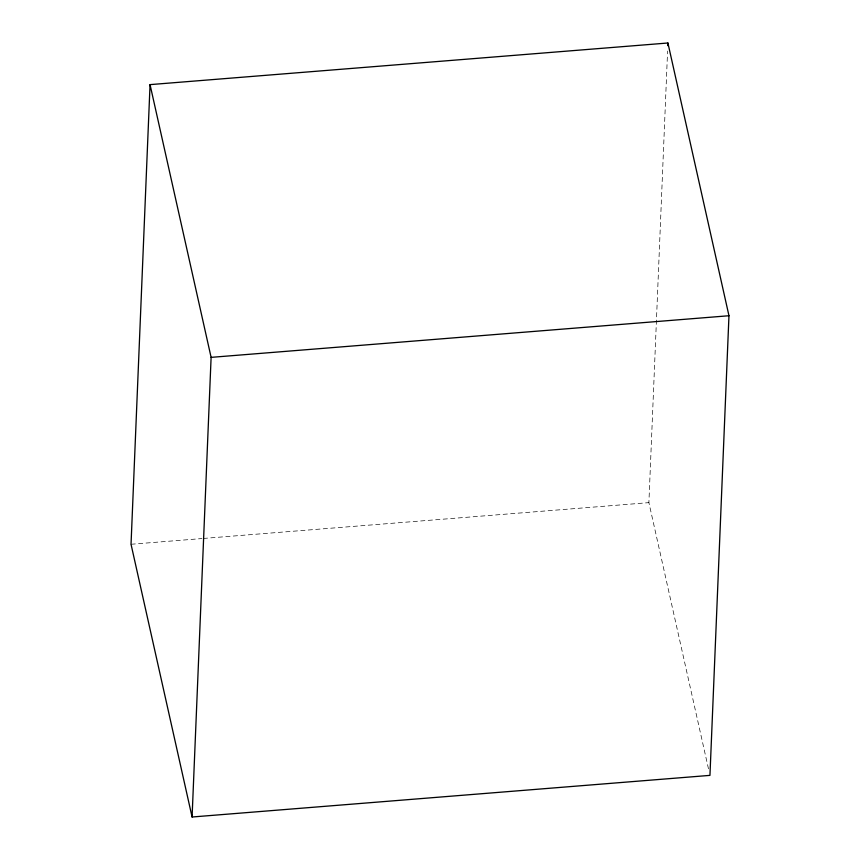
<?xml version="1.0" encoding="UTF-8"?>
<svg xmlns="http://www.w3.org/2000/svg" width="860" height="860" viewBox="0 0 860 860"><rect width="100%" height="100%" fill="white"/><g stroke="black" fill="none" stroke-linecap="round" stroke-linejoin="round"><path stroke-width="0.64" stroke-dasharray="4.3 3.22" d="M708.479 768.818L648.891 502.638L667.586 51.041M131.032 544.262L201.95 538.564M203.282 538.457L648.891 502.638"/><path stroke-width="1.29" d="M150.049 84.624L131.032 544.262L192.081 817L709.951 775.376L728.968 315.738L667.919 43L150.049 84.624L211.108 357.362L192.081 817M667.801 45.677L667.919 43M211.108 357.362L728.968 315.738"/></g></svg>
